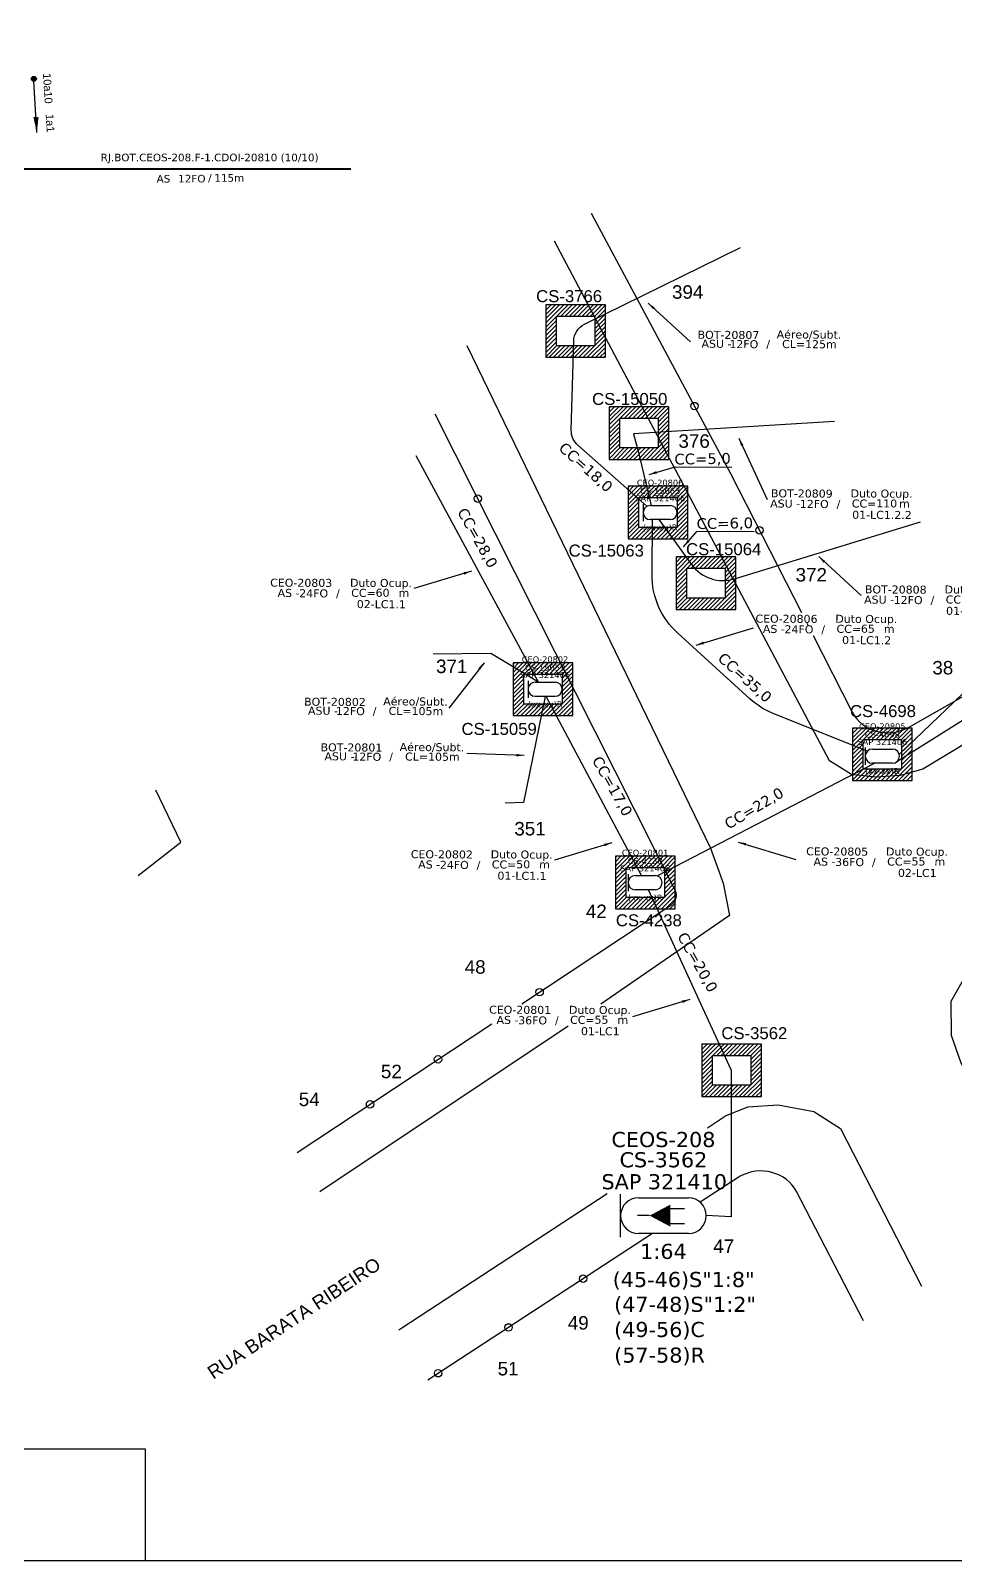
# Model space of a CAD drawing. Extents: x -89 to 1639, y 705 to 1299.
# Drawn here: x 208.5 to 444.7, y 705 to 1095.7 of the extents above; entities that cross this region are included whole.
import ezdxf
from ezdxf.enums import TextEntityAlignment as Align

# ---------------------------------------------------------------- set-up
doc = ezdxf.new("R2010")
doc.units = 0
for name, color, linetype in [('10.0-Cartográfico', 252, 'Continuous'), ('10.1-Caixas Subterrâneas', 5, 'Continuous'), ('10.2-Nº Policía', 2, 'Continuous'), ('10.3-Nome das Ruas', 252, 'Continuous'), ('20.4-CEOS', 1, 'Continuous'), ('20.5-CEO', 1, 'Continuous'), ('CAP a instalar', 1, 'Continuous'), ('celulas gpon', 7, 'Continuous'), ('label_cabos', 7, 'Continuous'), ('Legenda', 1, 'Continuous'), ('Seta indicação do cabo', 7, 'Continuous')]:
    doc.layers.add(name, color=color, linetype=linetype)
doc.layers.add('40.1-ETIQUETAS', color=1, linetype='Continuous', lineweight=20)
doc.layers.add('EXTRA', color=50, linetype='Continuous', plot=False)
doc.styles.add('ARIAL', font='arial.ttf')
doc.styles.add('siredit', font='verdana.ttf')
doc.styles.get("Standard").update_dxf_attribs({"font": 'arial.ttf'})
doc.linetypes.add('FENCELINE1', pattern='A,0.25,-0.1,[133,ltypeshp.shx,S=0.1,R=0,X=-0.1,Y=0],-0.1,1', length=1.45)
doc.dimstyles.new('CC', dxfattribs={"dimtxt": 1, "dimasz": 2, "dimexe": 0.18, "dimexo": 0.0625, "dimgap": 0.09, "dimtad": 0, "dimdec": 0, "dimrnd": 1, "dimzin": 0, "dimdsep": 46, "dimtxsty": 'siredit', "dimblk": 'NONE', "dimcen": 0, "dimse1": 1, "dimse2": 1, "dimsd1": 1, "dimsd2": 1, "dimclrt": 7, "dimadec": 0, "dimazin": 0, "dimtfac": 1, "dimtdec": 0, "dimtofl": 0, "dimtmove": 0, "dimatfit": 3, "dimfxl": 0, "dimtolj": 1, "dimtzin": 0, "dimarcsym": 0})
doc.dimstyles.get("Standard").update_dxf_attribs({"dimtxt": 0.18, "dimasz": 0.18, "dimexe": 0.18, "dimexo": 0.0625, "dimgap": 0.09, "dimtad": 0, "dimtih": 1, "dimtoh": 1, "dimdec": 4, "dimzin": 0, "dimdsep": 46, "dimtxsty": 'Standard', "dimcen": 0.09, "dimadec": 0, "dimazin": 0, "dimtfac": 1, "dimtdec": 4, "dimtofl": 0, "dimtmove": 0, "dimatfit": 3, "dimfxl": 0, "dimtolj": 1, "dimtzin": 0, "dimarcsym": 0})

# ---------------------------------------------------------------- blocks, each defined once
blk = doc.blocks.new('ETIQUETA_RS5F')
at = {"layer": '40.1-ETIQUETAS', "color": 0, "style": 'siredit'}
blk.add_text('/', height=1.5, dxfattribs=at).set_placement((1.58, -1.95), align=Align.MIDDLE_RIGHT)
for tag, p in [('ETIQUETA_R_PRIMARIA', (1.21, 4.1)), ('ETIQUETA_R_SECUNDARIA', (1.21, 2.1)), ('F_ATIVAS/F_MORTAS', (1.14, -4.24))]:
    blk.add_attdef(tag, text='', height=1.5, dxfattribs=at).set_placement(p, align=Align.MIDDLE_CENTER)
for tag, p in [('TIPO_CABO', (-6.58, -2.12)), ('CAP_CABO', (0.4, -2.09))]:
    blk.add_attdef(tag, text='', height=1.5, dxfattribs=at).set_placement(p, align=Align.MIDDLE_RIGHT)
blk.add_attdef('METROS', text='', height=1.5, dxfattribs=at).set_placement((2.14, -1.95), align=Align.MIDDLE_LEFT)
for tag, p in [('FUSÃO_1', (0.85, -8.39)), ('FUSÃO_2', (0.85, -10.6)), ('FUSÃO_3', (0.85, -12.93)), ('FUSÃO_4', (0.85, -15.14)), ('FUSÃO_5', (0.85, -17.16))]:
    blk.add_attdef(tag, text='', height=1.5, dxfattribs=at).set_placement(p, align=Align.CENTER)
blk = doc.blocks.new('_None')
blk = doc.blocks.new('DV')
at = {"linetype": 'Continuous'}
blk.add_circle((0, 0), 0.00000275, dxfattribs=at)
blk = doc.blocks.new('*X65')
at = {"color": 0, "linetype": 'Continuous'}
for p, q in [((-1.25, 0.34099), (-0.49099, 1.1)), ((-1.25, 0.517767), (-0.667767, 1.1)), ((-1.25, 0.694544), (-0.844544, 1.1)), ((-1.25, 0.87132), (-1.02132, 1.1)), ((-1.25, 1.048097), (-1.198097, 1.1)), ((-0.789214, 0.625), (-0.314214, 1.1)), ((-0.612437, 0.625), (-0.137437, 1.1)), ((-0.43566, 0.625), (0.03934, 1.1)), ((-0.258883, 0.625), (0.216117, 1.1)), ((-0.082107, 0.625), (0.392893, 1.1)), ((0.09467, 0.625), (0.56967, 1.1)), ((0.271447, 0.625), (0.746447, 1.1)), ((0.448223, 0.625), (0.923223, 1.1)), ((0.625, 0.625), (1.1, 1.1)), ((0.801777, 0.625), (1.25, 1.073223)), ((0.8035, 0.449947), (1.25, 0.896447)), ((0.8035, 0.27317), (1.25, 0.71967)), ((-1.25, 0.164214), (-0.8035, 0.610714)), ((-1.25, -0.012563), (-0.8035, 0.433937)), ((-1.25, -0.18934), (-0.8035, 0.25716)), ((-1.25, -0.366117), (-0.8035, 0.080383)), ((0.8035, 0.096393), (1.25, 0.542893)), ((0.8035, -0.080383), (1.25, 0.366117)), ((0.8035, -0.25716), (1.25, 0.18934)), ((0.8035, -0.433937), (1.25, 0.012563)), ((-1.25, -0.542893), (-0.8035, -0.096393)), ((-1.25, -0.71967), (-0.8035, -0.27317)), ((-1.25, -0.896447), (-0.8035, -0.449947)), ((-1.25, -1.073223), (-0.801777, -0.625)), ((-1.1, -1.1), (-0.625, -0.625)), ((-0.923223, -1.1), (-0.448223, -0.625)), ((-0.746447, -1.1), (-0.271447, -0.625)), ((-0.56967, -1.1), (-0.09467, -0.625)), ((-0.392893, -1.1), (0.082107, -0.625)), ((-0.216117, -1.1), (0.258883, -0.625)), ((-0.03934, -1.1), (0.43566, -0.625)), ((0.137437, -1.1), (0.612437, -0.625)), ((0.314214, -1.1), (0.789214, -0.625)), ((0.49099, -1.1), (1.25, -0.34099)), ((0.667767, -1.1), (1.25, -0.517767)), ((0.8035, -0.610714), (1.25, -0.164214)), ((0.844544, -1.1), (1.25, -0.694544)), ((1.02132, -1.1), (1.25, -0.87132)), ((1.198097, -1.1), (1.25, -1.048097))]:
    blk.add_line(p, q, dxfattribs=at)
blk = doc.blocks.new('MANHOLE_MQ')
at = {"color": 0, "linetype": 'Continuous'}
for p, q in [((0.00000623, 0.00000569), (-0.00000627, 0.00000569)), ((-0.00000627, 0.00000569), (-0.00000627, -0.00000531)), ((-0.00000404, 0.00000331), (0.00000399, 0.00000331)), ((-0.00000404, -0.00000294), (-0.00000404, 0.00000331)), ((0.00000399, 0.00000331), (0.00000399, -0.00000294)), ((0.00000623, -0.00000531), (0.00000623, 0.00000569)), ((0.00000399, -0.00000294), (-0.00000404, -0.00000294)), ((0.00000399, -0.00000294), (0.00000399, -0.00000294)), ((-0.00000627, -0.00000531), (0.00000623, -0.00000531))]:
    blk.add_line(p, q, dxfattribs=at)
at = {"color": 0, "linetype": 'Continuous', "xscale": 5e-06, "yscale": 5e-06, "zscale": 1e-05}
blk.add_blockref('*X65', (-0.00000002, 0.00000019), dxfattribs=at)
blk = doc.blocks.new('Inst CB DT OCUP CFOA-SM-AS-80-TS-24')
at = {"layer": 'label_cabos', "color": 0, "style": 'siredit'}
for tag, flags, p in [('ID_ATIVIDADE', 3, (1.31, 2.67)), ('FATOR', 1, (11.56, 2.55))]:
    blk.add_attdef(tag, text='', height=1, rotation=359.69, dxfattribs=dict(at, flags=flags)).set_placement(p, align=Align.MIDDLE_CENTER)
for tag, p in [('TIPO_CABO', (1.76, 0)), ('DESTINO_CABO', (3.13, 1.26)), ('CABO', (4.69, -0.05)), ('/', (7.71, -0.05)), ('LANCE', (10.91, 0)), ('TIPO_CABO', (13.11, 1.24)), ('UND', (15.96, 0)), ('FID', (13.15, -1.41))]:
    blk.add_attdef(tag, text='', height=1, rotation=359.69, dxfattribs=at).set_placement(p, align=Align.MIDDLE_CENTER)
blk.add_attdef('QTDE', (12.43, -0.47), '', height=1, rotation=359.69, dxfattribs=at)
blk = doc.blocks.new('LEGENDA DOS CABOS')
at = {"layer": 'EXTRA', "color": 0, "style": 'siredit'}
for tag, p in [('ID', (4.6, 0.97)), ('XX', (9.03, 0.97))]:
    blk.add_attdef(tag, text='', height=0.48, rotation=359.69, dxfattribs=at).set_placement(p, align=Align.MIDDLE_CENTER)
at = {"layer": 'Legenda', "color": 0, "style": 'siredit'}
for tag, p in [('TIPO_CABO', (1.31, 0)), ('CABO', (4.69, -0.05)), ('/', (6.81, -0.05)), ('METROS', (10.03, -0.05))]:
    blk.add_attdef(tag, text='', height=0.8, rotation=359.69, dxfattribs=at).set_placement(p, align=Align.MIDDLE_CENTER)
blk = doc.blocks.new('Inst CB DT OCUP CFOA-SM-ASU-120-S-12')
at = {"layer": 'label_cabos', "color": 0, "style": 'siredit'}
for tag, flags, p in [('ID_ATIVIDADE', 3, (1.31, 2.67)), ('FATOR', 1, (11.56, 2.55))]:
    blk.add_attdef(tag, text='', height=1, rotation=359.69, dxfattribs=dict(at, flags=flags)).set_placement(p, align=Align.MIDDLE_CENTER)
for tag, p in [('TIPO_CABO', (1.26, 0)), ('DESTINO_CABO', (3.13, 1.26)), ('CABO', (4.69, -0.05)), ('/', (7.71, -0.05)), ('LANCE', (10.91, 0)), ('TIPO_CABO', (13.11, 1.24)), ('UND', (15.96, 0)), ('FID', (13.15, -1.41))]:
    blk.add_attdef(tag, text='', height=1, rotation=359.69, dxfattribs=at).set_placement(p, align=Align.MIDDLE_CENTER)
blk.add_attdef('QTDE', (12.43, -0.47), '', height=1, rotation=359.69, dxfattribs=at)
blk = doc.blocks.new('Inst CB DT OCUP CFOA-SM-AS-80-TS-36')
at = {"layer": 'label_cabos', "color": 0, "style": 'siredit'}
for tag, flags, p in [('ID_ATIVIDADE', 3, (1.31, 2.67)), ('FATOR', 1, (11.56, 2.55))]:
    blk.add_attdef(tag, text='', height=1, rotation=359.69, dxfattribs=dict(at, flags=flags)).set_placement(p, align=Align.MIDDLE_CENTER)
for tag, p in [('TIPO_CABO', (1.76, 0)), ('DESTINO_CABO', (3.13, 1.26)), ('CABO', (4.69, -0.05)), ('/', (7.71, -0.05)), ('LANCE', (10.91, 0)), ('TIPO_CABO', (13.11, 1.24)), ('UND', (15.96, 0)), ('FID', (13.15, -1.41))]:
    blk.add_attdef(tag, text='', height=1, rotation=359.69, dxfattribs=at).set_placement(p, align=Align.MIDDLE_CENTER)
blk.add_attdef('QTDE', (12.43, -0.47), '', height=1, rotation=359.69, dxfattribs=at)
blk = doc.blocks.new('*U92')
at = {"layer": '20.4-CEOS', "color": 7, "style": 'siredit'}
for tag, p in [('FIBRAS_SPLITTER', (0, 0)), ('FIBRAS_TOP_C', (0, -4.13)), ('RESERVA_FINAIS', (0, -5.46))]:
    blk.add_attdef(tag, p, '', height=1.01, dxfattribs=at)
for tag, p, flags in [('ID_ATIVIDADE', (0, -6.77), 3), ('FATOR', (0, -8.09), 1), ('QTDE', (0, -9.4), 1), ('FID', (0, -10.71), 1)]:
    blk.add_attdef(tag, p, '', height=1.01, dxfattribs=dict(at, flags=flags))
blk = doc.blocks.new('*U94')
at = {"layer": '20.4-CEOS', "color": 7, "style": 'siredit'}
blk.add_attdef('FIBRAS_SPLITTER', (0, 0), '', height=1.01, dxfattribs=at)
for tag, p, flags in [('ID_ATIVIDADE', (0, -1.48), 3), ('FATOR', (0, -2.79), 1), ('QTDE', (0, -4.11), 1), ('FID', (0, -5.42), 1)]:
    blk.add_attdef(tag, p, '', height=1.01, dxfattribs=dict(at, flags=flags))

msp = doc.modelspace()

# ---------------------------------------------------------------- hatches: boundary and pattern name
at = {"layer": 'Seta indicação do cabo'}
h = msp.add_hatch(color=7, dxfattribs=at)
h.dxf.hatch_style = 1
h.paths.add_polyline_path([(209.95, 1083.37, 1), (208.69, 1083.37, 1)])

# ---------------------------------------------------------------- linework, layer by layer
msp.add_lwpolyline([(-89.32, 705.02), (749.25, 705.02), (749.25, 1299.02), (-89.32, 1299.02), (-89.32, 705.02)])
at = {"color": 7}
msp.add_lwpolyline([(-89.24, 733.5), (237.71, 733.5), (237.71, 705.02)], dxfattribs=at)
at = {"layer": '10.0-Cartográfico'}
for points in [[(689.77, 1093.78), (695.5, 1083.61), (696.75, 1079.91), (696.83, 1074.33), (696.91, 1068.38), (692.18, 1061.26), (436.39, 907.06), (430.6, 905.5), (424.32, 905.07), (418.21, 905.71), (412.54, 909.17), (342.29, 1041.91)], [(351.66, 1049.11), (387.29, 982.58), (405.39, 947.05)], [(319.93, 1015.27), (382.14, 886.88), (385.37, 877.93), (387.03, 869.69), (354.15, 847.11)], [(408.37, 941.21), (418.33, 921.65), (418.84, 920.79), (419.46, 919.99), (420.14, 919.25), (420.88, 918.58), (421.73, 918), (422.64, 917.48), (423.59, 917.09), (424.56, 916.76), (425.61, 916.52), (426.65, 916.41), (427.69, 916.36), (428.76, 916.46), (429.76, 916.63), (430.8, 916.92), (431.77, 917.27), (432.7, 917.75), (595.23, 1010.28)], [(333.96, 847.15), (372.04, 872.33), (372.22, 872.46), (372.39, 872.61), (372.56, 872.76), (372.71, 872.92), (372.85, 873.1), (372.97, 873.28), (373.08, 873.47), (373.18, 873.66), (373.26, 873.86), (373.33, 874.07), (373.38, 874.28), (373.42, 874.49), (373.44, 874.7), (373.44, 874.92), (373.43, 875.13), (373.4, 875.35), (373.35, 875.56), (373.29, 875.77), (373.22, 875.97), (373.13, 876.17), (311.86, 997.73)], [(406.76, 944.37), (407, 943.88)], [(235.96, 879.96), (246.86, 888.41), (240.49, 901.73)], [(466.5, 793.36), (446.17, 832.02), (443.71, 839.1), (443.6, 847.86), (449.95, 858.87)], [(276.58, 809.19), (326.27, 842.06)], [(345.83, 841.44), (282.34, 799.15)], [(381.36, 815.5), (385.97, 818.52), (391.71, 820.81), (399.41, 821.34), (408.57, 819.67), (415.37, 815.29), (436.09, 775.09)], [(421.24, 766.18), (404.1, 799.21), (403.62, 800.05), (403.01, 800.88), (402.33, 801.62), (401.55, 802.26), (400.73, 802.87), (399.82, 803.36), (398.88, 803.78), (397.87, 804.11), (396.86, 804.35), (395.82, 804.46), (394.74, 804.48), (393.7, 804.41), (392.67, 804.24), (391.66, 803.95), (390.7, 803.56), (389.76, 803.12), (389.26, 802.8), (379.56, 796.47)], [(302.56, 763.91), (303.34, 764.43), (355.79, 798.76)], [(367.36, 788.52), (309.93, 751.08)]]:
    msp.add_lwpolyline(points, dxfattribs=at)
at = {"layer": '20.4-CEOS', "color": 5}
for p, q in [((363.75, 797.63), (376.53, 797.63)), ((376.53, 788.52), (363.75, 788.52))]:
    msp.add_line(p, q, dxfattribs=at)
for points in [[(359.2, 787.58), (359.2, 798.56)], [(366.61, 793.07), (363.54, 793.07)], [(371.65, 794.88), (375.53, 794.88)], [(371.65, 791.09), (375.53, 791.09)]]:
    msp.add_lwpolyline(points, dxfattribs=at)
msp.add_lwpolyline([(366.61, 793.07, 0, 5.62, 0), (371.89, 793.07, 5.62, 5.62, 0)], format="xyseb", dxfattribs=at)
for centre, start, end in [((363.75, 793.07), 90, 270), ((376.53, 793.07), 270, 90)]:
    msp.add_arc(centre, 4.55, start, end, dxfattribs=at)
at = {"layer": '20.5-CEO', "color": 7}
for p, q in [((366.76, 974.43), (371.85, 974.43)), ((371.85, 970.81), (366.76, 970.81)), ((337.38, 929.31), (342.46, 929.31)), ((342.46, 925.68), (337.38, 925.68)), ((423.52, 912.21), (428.61, 912.21)), ((428.61, 908.58), (423.52, 908.58)), ((362.93, 879.92), (368.02, 879.92)), ((368.02, 876.29), (362.93, 876.29))]:
    msp.add_line(p, q, dxfattribs=at)
for points in [[(364.95, 974.81), (364.95, 970.43)], [(335.56, 929.68), (335.56, 925.31)], [(421.71, 912.58), (421.71, 908.21)], [(361.12, 880.29), (361.12, 875.92)]]:
    msp.add_lwpolyline(points, dxfattribs=at)
for centre, start, end in [((366.76, 972.62), 90, 270), ((371.85, 972.62), 270, 90), ((337.38, 927.5), 90, 270), ((342.46, 927.5), 270, 90), ((423.52, 910.4), 90, 270), ((428.61, 910.4), 270, 90), ((362.93, 878.1), 90, 270), ((368.02, 878.1), 270, 90)]:
    msp.add_arc(centre, 1.81, start, end, dxfattribs=at)
at = {"layer": 'CAP a instalar', "color": 7, "ltscale": 30, "const_width": 0.503}
msp.add_lwpolyline([(290.3, 1060.38), (204.56, 1060.38), (200.42, 1207.88)], dxfattribs=at)
at = {"layer": 'CAP a instalar', "color": 9, "linetype": 'FENCELINE1', "ltscale": 15}
for points in [[(365.94, 974.24), (348.29, 989.81, -0.222099), (346.6, 993.69), (347.21, 1016.36, -0.278433), (349.99, 1020.71), (389.8, 1040.34)], [(430.36, 910.87), (486.92, 965, 0.253408), (501.48, 1010.34), (499.21, 1022.45), (480.11, 1022.32)]]:
    msp.add_lwpolyline(points, format="xyb", dxfattribs=at)
at = {"layer": 'CAP a instalar', "color": 7, "linetype": 'FENCELINE1', "ltscale": 15}
for points in [[(413.85, 995.89), (362.47, 992.74), (363.65, 988.32), (367.03, 974.43)], [(338.26, 929.31), (306.97, 987.1)], [(364.56, 879.92), (340.21, 925.68)]]:
    msp.add_lwpolyline(points, dxfattribs=at)
for points in [[(422.21, 911.65), (398.21, 921.29, -0.089231), (392.21, 925.05), (373.78, 941.8, -0.213962), (367.23, 956.81), (367.38, 970.81)], [(368.95, 970.81), (377.31, 959.34, 0.320024), (388.32, 955.68), (435.81, 970.27)]]:
    msp.add_lwpolyline(points, format="xyb", dxfattribs=at)
at = {"layer": 'CAP a instalar', "color": 5, "linetype": 'FENCELINE1', "ltscale": 15}
for points in [[(429.77, 909.01), (508.8, 958.7)], [(368.56, 879.83), (424.05, 908.58)], [(387.46, 830.29), (366.34, 876.29)], [(387.46, 830.29), (387.46, 792.79), (381.08, 793.07)]]:
    msp.add_lwpolyline(points, dxfattribs=at)
at = {"layer": 'CAP a instalar', "color": 9, "linetype": 'FENCELINE1', "ltscale": 15}
for points in [[(338.26, 929.31), (326.04, 936.62), (311.31, 936.48)], [(339.92, 925.68), (334.43, 898.53), (329.67, 898.43)]]:
    msp.add_lwpolyline(points, dxfattribs=at)
at = {"layer": 'Seta indicação do cabo', "color": 7}
msp.add_circle((209.32, 1083.37), 0.629, dxfattribs=at)

# ---------------------------------------------------------------- block references
at = {"layer": '10.0-Cartográfico', "xscale": 343937.0078740158, "yscale": 343937.0078740158, "zscale": 343937.0078740158}
for p in [(378.06, 999.81), (322.73, 976.17), (394.68, 968.08), (338.51, 850.15), (312.56, 832.99), (295.2, 821.5), (349.65, 776.97), (330.56, 764.53), (312.58, 752.81)]:
    msp.add_blockref('DV', p, dxfattribs=at)
at = {"layer": '10.1-Caixas Subterrâneas', "color": 30, "xscale": 1221632.865794303, "yscale": 1221632.865794303, "zscale": 1221632.865794303}
for p, rotation in [((347.67, 1019.21), 180.0000000000622), ((363.88, 993.15), 180.0000000000622), ((368.73, 972.85), 180.0000000000622), ((380.98, 954.79), 180.0000000000622), ((339.34, 927.73), 180.0000000000624), ((426.05, 911.1), 180.0000000000622), ((365.51, 878.34), 180.0000000000624), ((387.52, 830.4), 180.0000000000625)]:
    msp.add_blockref('MANHOLE_MQ', p, dxfattribs=dict(at, rotation=rotation))
at = {"layer": '20.4-CEOS', "color": 5, "lineweight": 0}
ref = msp.add_blockref('*U92', (357.18, 774.83), dxfattribs=dict(at, xscale=3.820138868211348, yscale=3.820138868211348, zscale=3.820138868211348))
ref.add_attrib('FIBRAS_SPLITTER', '(45-46)S"1:8"', (357.18, 774.83), dxfattribs={"color": 7, "height": 3.8571, "style": 'siredit'})
ref.add_attrib('FIBRAS_TOP_C', '(49-56)C', (357.53, 762.07), dxfattribs={"color": 7, "height": 3.857, "style": 'siredit'})
ref.add_attrib('RESERVA_FINAIS', '(57-58)R', (357.56, 755.53), dxfattribs={"color": 7, "height": 3.857, "style": 'siredit'})
at = {"layer": '20.4-CEOS', "color": 5, "lineweight": 0, "xscale": 3.820138868211348, "yscale": 3.820138868211348, "zscale": 3.820138868211348}
msp.add_blockref('*U94', (357.53, 768.49), dxfattribs=at).add_auto_attribs({'FIBRAS_SPLITTER': '(47-48)S"1:2"'})
at = {"layer": 'CAP a instalar', "color": 7, "linetype": 'FENCELINE1', "ltscale": 7}
ref = msp.add_blockref('ETIQUETA_RS5F', (252.69, 1060.58), dxfattribs=dict(at, xscale=1.287884719618347, yscale=1.287884719618347, zscale=1.287884719618347))
ref.add_attrib('ETIQUETA_R_SECUNDARIA', 'RJ.BOT.CEOS-208.F-1.CDOI-20810 (10/10)', dxfattribs={"layer": '40.1-ETIQUETAS', "color": 0, "height": 1.9318, "style": 'siredit'}).set_placement((254.21, 1063.29), align=Align.MIDDLE_CENTER)
ref.add_attrib('TIPO_CABO', 'AS', dxfattribs={"layer": '40.1-ETIQUETAS', "color": 0, "height": 1.932, "style": 'siredit'}).set_placement((244.17, 1057.86), align=Align.MIDDLE_RIGHT)
ref.add_attrib('CAP_CABO', '12FO', dxfattribs={"layer": '40.1-ETIQUETAS', "color": 0, "height": 1.932, "style": 'siredit'}).set_placement((253.16, 1057.89), align=Align.MIDDLE_RIGHT)
ref.add_attrib('METROS', '115m', dxfattribs={"layer": '40.1-ETIQUETAS', "color": 0, "height": 1.932, "style": 'siredit'}).set_placement((255.41, 1058.07), align=Align.MIDDLE_LEFT)
at = {"layer": 'label_cabos', "color": 0, "lineweight": 0}
ref = msp.add_blockref('LEGENDA DOS CABOS', (378.09, 1014.65), dxfattribs=dict(at, xscale=2.043390031501771, yscale=2.043390031501771, zscale=2.043390031501771))
ref.add_attrib('ID', 'BOT-20807', dxfattribs={"color": 0, "height": 2.043, "rotation": 359.69, "style": 'siredit'}).set_placement((386.75, 1017.98), align=Align.MIDDLE_CENTER)
ref.add_attrib('CABO', '12FO', dxfattribs={"color": 0, "height": 2.043, "rotation": 359.69, "style": 'siredit'}).set_placement((390.68, 1015.62), align=Align.MIDDLE_CENTER)
ref.add_attrib('METROS', 'CL=125m', dxfattribs={"color": 0, "height": 2.043, "rotation": 359.69, "style": 'siredit'}).set_placement((407.43, 1015.62), align=Align.MIDDLE_CENTER)
ref.add_attrib('XX', 'Aéreo/Subt.', dxfattribs={"color": 0, "height": 2.0434, "rotation": 359.69, "style": 'siredit'}).set_placement((407.32, 1018.07), align=Align.MIDDLE_CENTER)
ref.add_attrib('/', '/', dxfattribs={"color": 0, "height": 2.04, "rotation": 359.69, "style": 'siredit'}).set_placement((396.87, 1015.62), align=Align.MIDDLE_CENTER)
ref.add_attrib('TIPO_CABO', 'ASU -', dxfattribs={"color": 0, "height": 2.043, "rotation": 359.69, "style": 'siredit'}).set_placement((383.69, 1015.72), align=Align.MIDDLE_CENTER)
ref = msp.add_blockref('Inst CB DT OCUP CFOA-SM-ASU-120-S-12', (399.09, 974.91), dxfattribs=dict(at, xscale=2.043390031501771, yscale=2.043390031501771, zscale=2.043390031501771))
ref.add_attrib('DESTINO_CABO', 'BOT-20809', dxfattribs={"color": 0, "height": 2.043, "rotation": 359.69, "style": 'siredit'}).set_placement((405.49, 977.49), align=Align.MIDDLE_CENTER)
ref.add_attrib('CABO', '12FO', dxfattribs={"color": 0, "height": 2.043, "rotation": 359.69, "style": 'siredit'}).set_placement((408.67, 974.81), align=Align.MIDDLE_CENTER)
ref.add_attrib('TIPO_CABO', 'Duto Ocup.', dxfattribs={"color": 0, "height": 2.043, "rotation": 359.69, "style": 'siredit'}).set_placement((425.88, 977.46), align=Align.MIDDLE_CENTER)
ref.add_attrib('/', '/', dxfattribs={"color": 0, "height": 2.04, "rotation": 359.69, "style": 'siredit'}).set_placement((414.86, 974.81), align=Align.MIDDLE_CENTER)
ref.add_attrib('TIPO_CABO', 'ASU - ', dxfattribs={"color": 0, "height": 2.043, "rotation": 359.69, "style": 'siredit'}).set_placement((401.67, 974.9), align=Align.MIDDLE_CENTER)
ref.add_attrib('FID', '01-LC1.2.2', dxfattribs={"color": 0, "height": 2.043, "rotation": 359.69, "style": 'siredit'}).set_placement((425.96, 972.02), align=Align.MIDDLE_CENTER)
ref.add_attrib('LANCE', 'CC=', dxfattribs={"color": 0, "height": 2.043, "rotation": 359.69, "style": 'siredit'}).set_placement((421.39, 974.91), align=Align.MIDDLE_CENTER)
ref.add_attrib('QTDE', '110', (424.49, 973.94), dxfattribs={"color": 0, "height": 2.043, "rotation": 359.69, "style": 'siredit'})
ref.add_attrib('UND', 'm', dxfattribs={"color": 0, "height": 2.04, "rotation": 359.69, "style": 'siredit'}).set_placement((431.71, 974.91), align=Align.MIDDLE_CENTER)
ref = msp.add_blockref('Inst CB DT OCUP CFOA-SM-AS-80-TS-24', (271.21, 952.1), dxfattribs=dict(at, xscale=2.043390031501771, yscale=2.043390031501771, zscale=2.043390031501771))
ref.add_attrib('DESTINO_CABO', 'CEO-20803', dxfattribs={"color": 0, "height": 2.043, "rotation": 359.69, "style": 'siredit'}).set_placement((277.61, 954.68), align=Align.MIDDLE_CENTER)
ref.add_attrib('CABO', '24FO', dxfattribs={"color": 0, "height": 2.043, "rotation": 359.69, "style": 'siredit'}).set_placement((280.79, 951.99), align=Align.MIDDLE_CENTER)
ref.add_attrib('TIPO_CABO', 'Duto Ocup.', dxfattribs={"color": 0, "height": 2.043, "rotation": 359.69, "style": 'siredit'}).set_placement((298, 954.64), align=Align.MIDDLE_CENTER)
ref.add_attrib('/', '/', dxfattribs={"color": 0, "height": 2.04, "rotation": 359.69, "style": 'siredit'}).set_placement((286.98, 951.99), align=Align.MIDDLE_CENTER)
ref.add_attrib('TIPO_CABO', 'AS - ', dxfattribs={"color": 0, "height": 2.043, "rotation": 359.69, "style": 'siredit'}).set_placement((274.82, 952.09), align=Align.MIDDLE_CENTER)
ref.add_attrib('FID', '02-LC1.1', dxfattribs={"color": 0, "height": 2.043, "rotation": 359.69, "style": 'siredit'}).set_placement((298.08, 949.21), align=Align.MIDDLE_CENTER)
ref.add_attrib('LANCE', 'CC=', dxfattribs={"color": 0, "height": 2.043, "rotation": 359.69, "style": 'siredit'}).set_placement((293.51, 952.1), align=Align.MIDDLE_CENTER)
ref.add_attrib('QTDE', '60', (296.61, 951.13), dxfattribs={"color": 0, "height": 2.043, "rotation": 359.69, "style": 'siredit'})
ref.add_attrib('UND', 'm', dxfattribs={"color": 0, "height": 2.04, "rotation": 359.69, "style": 'siredit'}).set_placement((303.84, 952.1), align=Align.MIDDLE_CENTER)
ref = msp.add_blockref('Inst CB DT OCUP CFOA-SM-ASU-120-S-12', (423.09, 950.38), dxfattribs=dict(at, xscale=2.043390031501771, yscale=2.043390031501771, zscale=2.043390031501771))
ref.add_attrib('DESTINO_CABO', 'BOT-20808', dxfattribs={"color": 0, "height": 2.043, "rotation": 359.69, "style": 'siredit'}).set_placement((429.49, 952.96), align=Align.MIDDLE_CENTER)
ref.add_attrib('CABO', '12FO', dxfattribs={"color": 0, "height": 2.043, "rotation": 359.69, "style": 'siredit'}).set_placement((432.66, 950.28), align=Align.MIDDLE_CENTER)
ref.add_attrib('TIPO_CABO', 'Duto Ocup.', dxfattribs={"color": 0, "height": 2.043, "rotation": 359.69, "style": 'siredit'}).set_placement((449.87, 952.93), align=Align.MIDDLE_CENTER)
ref.add_attrib('/', '/', dxfattribs={"color": 0, "height": 2.04, "rotation": 359.69, "style": 'siredit'}).set_placement((438.85, 950.28), align=Align.MIDDLE_CENTER)
ref.add_attrib('TIPO_CABO', 'ASU - ', dxfattribs={"color": 0, "height": 2.043, "rotation": 359.69, "style": 'siredit'}).set_placement((425.67, 950.37), align=Align.MIDDLE_CENTER)
ref.add_attrib('FID', '01-LC1.2.1', dxfattribs={"color": 0, "height": 2.043, "rotation": 359.69, "style": 'siredit'}).set_placement((449.95, 947.49), align=Align.MIDDLE_CENTER)
ref.add_attrib('LANCE', 'CC=', dxfattribs={"color": 0, "height": 2.043, "rotation": 359.69, "style": 'siredit'}).set_placement((445.38, 950.39), align=Align.MIDDLE_CENTER)
ref.add_attrib('QTDE', '115', (448.49, 949.41), dxfattribs={"color": 0, "height": 2.043, "rotation": 359.69, "style": 'siredit'})
ref.add_attrib('UND', 'm', dxfattribs={"color": 0, "height": 2.04, "rotation": 359.69, "style": 'siredit'}).set_placement((455.71, 950.39), align=Align.MIDDLE_CENTER)
ref = msp.add_blockref('Inst CB DT OCUP CFOA-SM-AS-80-TS-24', (395.18, 942.91), dxfattribs=dict(at, xscale=2.043390031501771, yscale=2.043390031501771, zscale=2.043390031501771))
ref.add_attrib('DESTINO_CABO', 'CEO-20806', dxfattribs={"color": 0, "height": 2.043, "rotation": 359.69, "style": 'siredit'}).set_placement((401.58, 945.49), align=Align.MIDDLE_CENTER)
ref.add_attrib('CABO', '24FO', dxfattribs={"color": 0, "height": 2.043, "rotation": 359.69, "style": 'siredit'}).set_placement((404.76, 942.8), align=Align.MIDDLE_CENTER)
ref.add_attrib('TIPO_CABO', 'Duto Ocup.', dxfattribs={"color": 0, "height": 2.043, "rotation": 359.69, "style": 'siredit'}).set_placement((421.97, 945.45), align=Align.MIDDLE_CENTER)
ref.add_attrib('/', '/', dxfattribs={"color": 0, "height": 2.04, "rotation": 359.69, "style": 'siredit'}).set_placement((410.95, 942.8), align=Align.MIDDLE_CENTER)
ref.add_attrib('TIPO_CABO', 'AS - ', dxfattribs={"color": 0, "height": 2.043, "rotation": 359.69, "style": 'siredit'}).set_placement((398.79, 942.9), align=Align.MIDDLE_CENTER)
ref.add_attrib('FID', '01-LC1.2', dxfattribs={"color": 0, "height": 2.043, "rotation": 359.69, "style": 'siredit'}).set_placement((422.05, 940.02), align=Align.MIDDLE_CENTER)
ref.add_attrib('LANCE', 'CC=', dxfattribs={"color": 0, "height": 2.043, "rotation": 359.69, "style": 'siredit'}).set_placement((417.48, 942.91), align=Align.MIDDLE_CENTER)
ref.add_attrib('QTDE', '65', (420.58, 941.94), dxfattribs={"color": 0, "height": 2.043, "rotation": 359.69, "style": 'siredit'})
ref.add_attrib('UND', 'm', dxfattribs={"color": 0, "height": 2.04, "rotation": 359.69, "style": 'siredit'}).set_placement((427.81, 942.91), align=Align.MIDDLE_CENTER)
ref = msp.add_blockref('LEGENDA DOS CABOS', (277.57, 920.95), dxfattribs=dict(at, xscale=2.043390031501771, yscale=2.043390031501771, zscale=2.043390031501771))
ref.add_attrib('ID', 'BOT-20802', dxfattribs={"color": 0, "height": 2.043, "rotation": 359.69, "style": 'siredit'}).set_placement((286.23, 924.28), align=Align.MIDDLE_CENTER)
ref.add_attrib('CABO', '12FO', dxfattribs={"color": 0, "height": 2.043, "rotation": 359.69, "style": 'siredit'}).set_placement((290.17, 921.92), align=Align.MIDDLE_CENTER)
ref.add_attrib('METROS', 'CL=105m', dxfattribs={"color": 0, "height": 2.043, "rotation": 359.69, "style": 'siredit'}).set_placement((306.91, 921.92), align=Align.MIDDLE_CENTER)
ref.add_attrib('XX', 'Aéreo/Subt.', dxfattribs={"color": 0, "height": 2.0434, "rotation": 359.69, "style": 'siredit'}).set_placement((306.81, 924.37), align=Align.MIDDLE_CENTER)
ref.add_attrib('/', '/', dxfattribs={"color": 0, "height": 2.04, "rotation": 359.69, "style": 'siredit'}).set_placement((296.35, 921.92), align=Align.MIDDLE_CENTER)
ref.add_attrib('TIPO_CABO', 'ASU -', dxfattribs={"color": 0, "height": 2.043, "rotation": 359.69, "style": 'siredit'}).set_placement((283.17, 922.02), align=Align.MIDDLE_CENTER)
ref = msp.add_blockref('LEGENDA DOS CABOS', (281.78, 909.3), dxfattribs=dict(at, xscale=2.043390031501771, yscale=2.043390031501771, zscale=2.043390031501771))
ref.add_attrib('ID', 'BOT-20801', dxfattribs={"color": 0, "height": 2.043, "rotation": 359.69, "style": 'siredit'}).set_placement((290.44, 912.63), align=Align.MIDDLE_CENTER)
ref.add_attrib('CABO', '12FO', dxfattribs={"color": 0, "height": 2.043, "rotation": 359.69, "style": 'siredit'}).set_placement((294.37, 910.27), align=Align.MIDDLE_CENTER)
ref.add_attrib('METROS', 'CL=105m', dxfattribs={"color": 0, "height": 2.043, "rotation": 359.69, "style": 'siredit'}).set_placement((311.12, 910.27), align=Align.MIDDLE_CENTER)
ref.add_attrib('XX', 'Aéreo/Subt.', dxfattribs={"color": 0, "height": 2.0434, "rotation": 359.69, "style": 'siredit'}).set_placement((311.01, 912.71), align=Align.MIDDLE_CENTER)
ref.add_attrib('/', '/', dxfattribs={"color": 0, "height": 2.04, "rotation": 359.69, "style": 'siredit'}).set_placement((300.56, 910.27), align=Align.MIDDLE_CENTER)
ref.add_attrib('TIPO_CABO', 'ASU -', dxfattribs={"color": 0, "height": 2.043, "rotation": 359.69, "style": 'siredit'}).set_placement((287.37, 910.36), align=Align.MIDDLE_CENTER)
ref = msp.add_blockref('Inst CB DT OCUP CFOA-SM-AS-80-TS-36', (408.13, 883.48), dxfattribs=dict(at, xscale=2.043390031501771, yscale=2.043390031501771, zscale=2.043390031501771))
ref.add_attrib('DESTINO_CABO', 'CEO-20805', dxfattribs={"color": 0, "height": 2.043, "rotation": 359.69, "style": 'siredit'}).set_placement((414.53, 886.06), align=Align.MIDDLE_CENTER)
ref.add_attrib('CABO', '36FO', dxfattribs={"color": 0, "height": 2.043, "rotation": 359.69, "style": 'siredit'}).set_placement((417.7, 883.37), align=Align.MIDDLE_CENTER)
ref.add_attrib('TIPO_CABO', 'Duto Ocup.', dxfattribs={"color": 0, "height": 2.043, "rotation": 359.69, "style": 'siredit'}).set_placement((434.91, 886.02), align=Align.MIDDLE_CENTER)
ref.add_attrib('/', '/', dxfattribs={"color": 0, "height": 2.04, "rotation": 359.69, "style": 'siredit'}).set_placement((423.89, 883.37), align=Align.MIDDLE_CENTER)
ref.add_attrib('TIPO_CABO', 'AS - ', dxfattribs={"color": 0, "height": 2.043, "rotation": 359.69, "style": 'siredit'}).set_placement((411.73, 883.47), align=Align.MIDDLE_CENTER)
ref.add_attrib('FID', '02-LC1', dxfattribs={"color": 0, "height": 2.043, "rotation": 359.69, "style": 'siredit'}).set_placement((434.99, 880.59), align=Align.MIDDLE_CENTER)
ref.add_attrib('LANCE', 'CC=', dxfattribs={"color": 0, "height": 2.043, "rotation": 359.69, "style": 'siredit'}).set_placement((430.42, 883.48), align=Align.MIDDLE_CENTER)
ref.add_attrib('QTDE', '55', (433.52, 882.51), dxfattribs={"color": 0, "height": 2.043, "rotation": 359.69, "style": 'siredit'})
ref.add_attrib('UND', 'm', dxfattribs={"color": 0, "height": 2.04, "rotation": 359.69, "style": 'siredit'}).set_placement((440.75, 883.48), align=Align.MIDDLE_CENTER)
ref = msp.add_blockref('Inst CB DT OCUP CFOA-SM-AS-80-TS-24', (307.14, 882.75), dxfattribs=dict(at, xscale=2.043390031501771, yscale=2.043390031501771, zscale=2.043390031501771))
ref.add_attrib('DESTINO_CABO', 'CEO-20802', dxfattribs={"color": 0, "height": 2.043, "rotation": 359.69, "style": 'siredit'}).set_placement((313.54, 885.33), align=Align.MIDDLE_CENTER)
ref.add_attrib('CABO', '24FO', dxfattribs={"color": 0, "height": 2.043, "rotation": 359.69, "style": 'siredit'}).set_placement((316.72, 882.64), align=Align.MIDDLE_CENTER)
ref.add_attrib('TIPO_CABO', 'Duto Ocup.', dxfattribs={"color": 0, "height": 2.043, "rotation": 359.69, "style": 'siredit'}).set_placement((333.93, 885.29), align=Align.MIDDLE_CENTER)
ref.add_attrib('/', '/', dxfattribs={"color": 0, "height": 2.04, "rotation": 359.69, "style": 'siredit'}).set_placement((322.9, 882.64), align=Align.MIDDLE_CENTER)
ref.add_attrib('TIPO_CABO', 'AS - ', dxfattribs={"color": 0, "height": 2.043, "rotation": 359.69, "style": 'siredit'}).set_placement((310.74, 882.74), align=Align.MIDDLE_CENTER)
ref.add_attrib('FID', '01-LC1.1', dxfattribs={"color": 0, "height": 2.043, "rotation": 359.69, "style": 'siredit'}).set_placement((334.01, 879.86), align=Align.MIDDLE_CENTER)
ref.add_attrib('LANCE', 'CC=', dxfattribs={"color": 0, "height": 2.043, "rotation": 359.69, "style": 'siredit'}).set_placement((329.43, 882.75), align=Align.MIDDLE_CENTER)
ref.add_attrib('QTDE', '50', (332.54, 881.78), dxfattribs={"color": 0, "height": 2.043, "rotation": 359.69, "style": 'siredit'})
ref.add_attrib('UND', 'm', dxfattribs={"color": 0, "height": 2.04, "rotation": 359.69, "style": 'siredit'}).set_placement((339.76, 882.75), align=Align.MIDDLE_CENTER)
ref = msp.add_blockref('Inst CB DT OCUP CFOA-SM-AS-80-TS-36', (327.14, 843.05), dxfattribs=dict(at, xscale=2.043390031501771, yscale=2.043390031501771, zscale=2.043390031501771))
ref.add_attrib('DESTINO_CABO', 'CEO-20801', dxfattribs={"color": 0, "height": 2.043, "rotation": 359.69, "style": 'siredit'}).set_placement((333.54, 845.63), align=Align.MIDDLE_CENTER)
ref.add_attrib('CABO', '36FO', dxfattribs={"color": 0, "height": 2.043, "rotation": 359.69, "style": 'siredit'}).set_placement((336.72, 842.94), align=Align.MIDDLE_CENTER)
ref.add_attrib('TIPO_CABO', 'Duto Ocup.', dxfattribs={"color": 0, "height": 2.043, "rotation": 359.69, "style": 'siredit'}).set_placement((353.93, 845.59), align=Align.MIDDLE_CENTER)
ref.add_attrib('/', '/', dxfattribs={"color": 0, "height": 2.04, "rotation": 359.69, "style": 'siredit'}).set_placement((342.91, 842.94), align=Align.MIDDLE_CENTER)
ref.add_attrib('TIPO_CABO', 'AS - ', dxfattribs={"color": 0, "height": 2.043, "rotation": 359.69, "style": 'siredit'}).set_placement((330.74, 843.04), align=Align.MIDDLE_CENTER)
ref.add_attrib('FID', '01-LC1', dxfattribs={"color": 0, "height": 2.043, "rotation": 359.69, "style": 'siredit'}).set_placement((354.01, 840.16), align=Align.MIDDLE_CENTER)
ref.add_attrib('LANCE', 'CC=', dxfattribs={"color": 0, "height": 2.043, "rotation": 359.69, "style": 'siredit'}).set_placement((349.43, 843.05), align=Align.MIDDLE_CENTER)
ref.add_attrib('QTDE', '55', (352.54, 842.08), dxfattribs={"color": 0, "height": 2.043, "rotation": 359.69, "style": 'siredit'})
ref.add_attrib('UND', 'm', dxfattribs={"color": 0, "height": 2.04, "rotation": 359.69, "style": 'siredit'}).set_placement((359.76, 843.05), align=Align.MIDDLE_CENTER)

# ---------------------------------------------------------------- texts
at = {"color": 7, "char_height": 2.004, "width": 3.2451, "attachment_point": 1, "rotation": 273.4}
for s, insert in [('10a10', (213.64, 1084.88)), ('1a1', (214.34, 1074.46))]:
    msp.add_mtext(s, dxfattribs=dict(at, insert=insert))
at = {"layer": '10.1-Caixas Subterrâneas', "color": 30, "style": 'ARIAL'}
for s, p in [('CS-3766', (337.62, 1026.35)), ('CS-15050', (351.92, 1000.09)), ('CS-15063', (345.92, 961.38)), ('CS-15064', (375.92, 961.73)), ('CS-4698', (417.8, 920.39)), ('CS-15059', (318.56, 915.83)), ('CS-4238', (357.99, 866.96)), ('CS-3562', (384.93, 838.14))]:
    msp.add_text(s, height=3.056, dxfattribs=at).set_placement(p)
at = {"layer": '10.2-Nº Policía', "color": 7}
for s, p in [('394', (372.33, 1027.22)), ('376', (373.97, 989.15)), ('372', (403.9, 955.01)), ('371', (312.05, 931.62)), ('38', (438.84, 931.27)), ('351', (332.05, 890.16)), ('42', (350.32, 869.05)), ('48', (319.38, 854.85)), ('52', (297.97, 828.16)), ('54', (276.99, 821.04)), ('49', (345.71, 763.96)), ('51', (327.78, 752.27))]:
    msp.add_text(s, height=3.439, dxfattribs=at).set_placement(p)
at = {"layer": '10.2-Nº Policía', "color": 5}
msp.add_text('47', height=3.439, dxfattribs=at).set_placement((382.87, 783.55))
at = {"layer": '10.3-Nome das Ruas'}
msp.add_text('RUA BARATA RIBEIRO', height=3.4394, rotation=33.5549, dxfattribs=at).set_placement((255.13, 751.14))
at = {"layer": '20.4-CEOS', "color": 7, "ltscale": 0.5, "style": 'siredit'}
for s, p in [('CEO-20806', (369.29, 981.01)), ('CEO-20802', (339.9, 935.89)), ('CEO-20805', (426.05, 918.79)), ('CEO-20801', (365.46, 886.5))]:
    msp.add_text(s, height=1.53, dxfattribs=at).set_placement(p, align=Align.TOP_CENTER)
at = {"layer": '20.4-CEOS', "color": 5, "ltscale": 0.5, "style": 'siredit'}
for s, p in [('CEOS-208', (370.14, 814.44)), ('CS-3562', (370.14, 809.27)), ('SAP 321410', (370.34, 803.66)), ('1:64', (370.14, 785.87))]:
    msp.add_text(s, height=3.857, dxfattribs=at).set_placement(p, align=Align.TOP_CENTER)
at = {"layer": '20.5-CEO', "color": 7, "ltscale": 0.5, "style": 'siredit'}
for s, p in [('SAP 321406', (369.31, 977.03)), ('CS-15063', (369.31, 978.94)), ('(xx-xx)R', (369.31, 969.58)), ('CS-15059', (339.92, 933.81)), ('SAP 321406', (339.92, 931.9)), ('(xx-xx)R', (339.92, 924.45)), ('SAP 321406', (426.07, 914.8)), ('CS-4698', (426.07, 916.71)), ('(xx-xx)R', (426.07, 907.35)), ('CS-4238', (365.48, 884.42)), ('SAP 321406', (365.48, 882.51)), ('(xx-xx)R', (365.48, 875.06))]:
    msp.add_text(s, height=1.537, dxfattribs=at).set_placement(p, align=Align.TOP_CENTER)
at = {"layer": 'celulas gpon', "style": 'siredit'}
for s, rotation, p in [('CC=18,0', 318.2697, (343.16, 988.77)), ('CC=5,0', 0.956, (372.96, 984.86)), ('CC=28,0', 299.2285, (317.38, 972.82)), ('CC=6,0', 0.956, (378.64, 968.39)), ('CC=35,0', 318.2697, (383.79, 935.07)), ('CC=17,0', 299.2285, (351.81, 909.41)), ('CC=22,0', 31.0372, (386.77, 891.61)), ('CC=20,0', 299.2285, (373.58, 864.45))]:
    msp.add_text(s, height=2.746, rotation=rotation, dxfattribs=at).set_placement(p)

# ---------------------------------------------------------------- leaders
for points in [[(366.48, 982.32), (373.11, 984.31), (387.61, 984.23)], [(375.23, 963.9), (378.79, 967.84), (393.29, 967.76)]]:
    msp.add_leader(points, dimstyle='Standard', override={"dimasz": 2})
at = {"layer": 'label_cabos'}
for points in [[(366.21, 1026.11), (377.06, 1016.21)], [(389.41, 991.58), (396.68, 975.97)], [(409.82, 961.35), (420.68, 951.45)], [(321.07, 957.65), (306.38, 953.2)], [(378.46, 938.75), (393.14, 943.2)], [(324.32, 934.27), (315.28, 922.68)], [(334.59, 910.59), (319.91, 911.07)], [(356.99, 888.3), (342.31, 883.85)], [(389.25, 888.47), (403.94, 884.02)], [(376.88, 848.28), (362.2, 843.83)]]:
    msp.add_leader(points, dimstyle='CC', override={"dimgap": 0.09, "dimtad": 0}, dxfattribs=at)
at = {"layer": 'Seta indicação do cabo', "color": 7}
msp.add_leader([(210.08, 1069.64), (209.35, 1082.74)], dimstyle='CC', override={"dimasz": 4}, dxfattribs=at)

doc.saveas('drawing.dxf')
